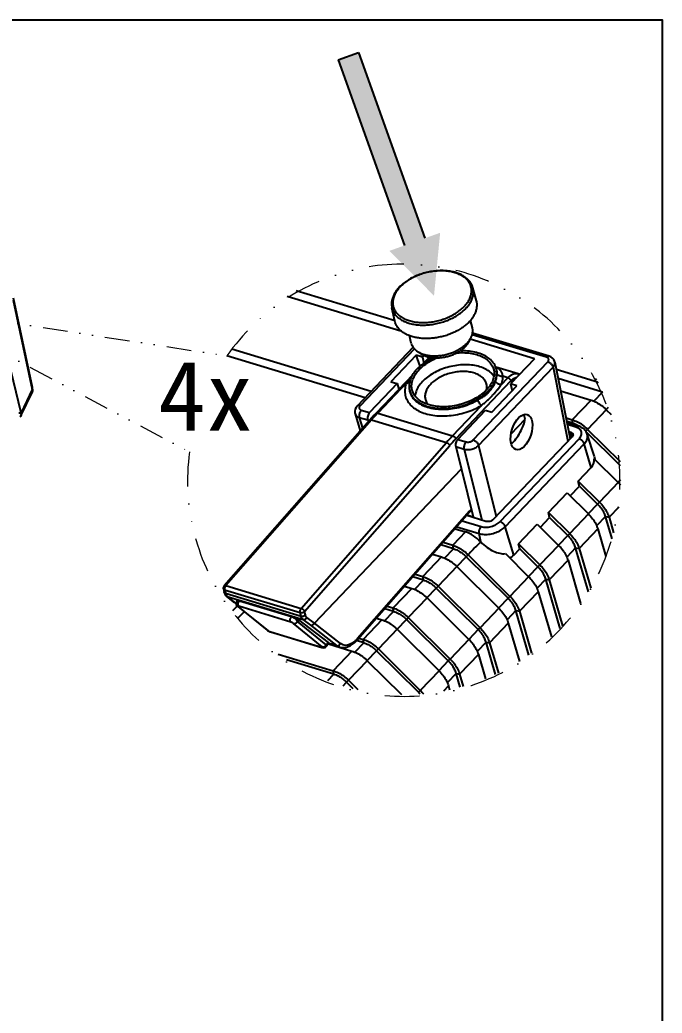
# Model space of a CAD drawing. Header units: millimetres. Extents: x 14276 to 15242, y -9916 to -8542.
# Drawn here: x 15077.1 to 15242.2, y -8797.4 to -8542.1 of the extents above; entities that cross this region are included whole.
import ezdxf

# ---------------------------------------------------------------- set-up
doc = ezdxf.new("R2010")
doc.units = ezdxf.units.MM
doc.linetypes.add('DIVIDE', pattern=[31.75, 12.7, -6.35, 0, -6.35, 0, -6.35])
doc.layers.add('hatch', color=56, linetype='Continuous', lineweight=9)
doc.styles.add('zeng', font='')
doc.styles.get('zeng').set_extended_font_data('SimHei')

# ---------------------------------------------------------------- blocks, each defined once
blk = doc.blocks.new('u9')
blk.add_hatch(color=14).paths.add_polyline_path([(425.903, 628.236), (421.988, 626.838), (404.936, 674.593), (399.714, 672.729), (416.766, 624.973), (412.851, 623.576), (424.323, 612.054)])
blk.add_line((399.714, 672.729), (404.936, 674.593))
at = {"color": 7}
for p, q in [((404.936, 674.593), (421.988, 626.838)), ((399.714, 672.729), (416.766, 624.973))]:
    blk.add_line(p, q, dxfattribs=at)
at = {"color": 7, "linetype": 'Continuous'}
for p, q in [((414.324, 605.596), (388.864, 613.305)), ((435.243, 610.716), (434.319, 614.095)), ((316.161, 610.888), (321.071, 587.946)), ((321.145, 588.424), (316.232, 611.383)), ((386.574, 611.908), (415.825, 603.052)), ((414.289, 605.481), (413.515, 608.898)), ((434.194, 603.78), (433.708, 605.725)), ((318.217, 581.957), (313.65, 600.75)), ((418.477, 599.854), (417.991, 601.797)), ((433.351, 600.305), (433.844, 601.284)), ((450.158, 595.857), (433.631, 600.861)), ((453.248, 596.216), (434.12, 602.008)), ((453.897, 596.476), (434.214, 602.436)), ((408.18, 587.456), (372.349, 598.306)), ((418.984, 598.799), (404.58, 583.677)), ((419.268, 598.443), (405.3, 583.778)), ((420.855, 597.184), (419.96, 597.816)), ((406.635, 585.834), (371.096, 596.595)), ((419.707, 596.751), (413.236, 589.957)), ((421.328, 596.26), (419.707, 596.751)), ((420.738, 593.908), (419.707, 596.751)), ((421.328, 596.26), (421.748, 596.702)), ((421.328, 596.26), (421.717, 594.755)), ((423.157, 596.266), (421.573, 594.603)), ((423.478, 596.21), (422.589, 595.277)), ((434.399, 574.967), (453.56, 595.083)), ((450.158, 595.857), (444.003, 589.395)), ((455.376, 594.947), (459.314, 575.308)), ((435.744, 573.581), (454.904, 593.697)), ((440.267, 593.558), (440.101, 593.888)), ((445.918, 591.985), (440.185, 593.721)), ((454.904, 593.697), (458.717, 574.681)), ((465.447, 590.117), (455.757, 593.051)), ((418.854, 591.748), (409.419, 581.842)), ((413.236, 589.957), (414.857, 589.466)), ((429.912, 575.271), (444.089, 590.155)), ((441.608, 589.188), (443.291, 590.955)), ((443.291, 590.955), (442.039, 591.334)), ((446.31, 591.817), (445.913, 591.986)), ((456.203, 590.826), (467.657, 587.357)), ((465.447, 590.117), (466.043, 590.743)), ((321.071, 587.946), (318.217, 581.957)), ((321.003, 587.163), (321.053, 587.277)), ((321.053, 587.277), (321.182, 587.816)), ((321.182, 587.816), (321.145, 588.424)), ((414.857, 589.466), (407.745, 581.999)), ((417.252, 589.674), (409.85, 581.903)), ((414.857, 589.466), (415.284, 588.001)), ((439.153, 582.11), (445.624, 588.904)), ((445.624, 588.904), (444.003, 589.395)), ((444.003, 589.395), (444.378, 587.595)), ((456.854, 587.579), (464.672, 585.212)), ((465.385, 584.918), (467.673, 587.32)), ((318.155, 581.187), (321.004, 587.164)), ((464.672, 585.212), (459.864, 580.164)), ((405.612, 582.645), (407.745, 581.999)), ((429.114, 576.07), (436.515, 583.841)), ((430.419, 575.134), (437.531, 582.601)), ((437.531, 582.601), (439.153, 582.11)), ((468.6, 582.751), (463.792, 577.703)), ((468.573, 582.777), (469.194, 583.43)), ((468.6, 582.751), (469.812, 581.55)), ((317.644, 581.983), (318.218, 581.953)), ((407.825, 580.101), (370.371, 537.495)), ((408.255, 580.159), (370.801, 537.553)), ((404.041, 581.681), (405.359, 577.295)), ((405.109, 580.78), (407.27, 580.125)), ((405.109, 580.78), (405.953, 577.97)), ((407.27, 580.125), (407.417, 579.636)), ((408.324, 580.661), (407.825, 580.101)), ((408.255, 580.159), (427.521, 574.325)), ((409.85, 581.903), (429.114, 576.07)), ((444.112, 576.522), (447.766, 580.359)), ((458.242, 580.655), (459.864, 580.164)), ((460.017, 579.282), (458.42, 579.765)), ((460.017, 579.282), (459.864, 580.164)), ((461.407, 578.544), (458.488, 579.428)), ((460.758, 578.284), (458.586, 578.942)), ((458.952, 577.116), (459.49, 576.953)), ((459.782, 579.036), (460.017, 579.282)), ((463.29, 577.231), (463.792, 577.703)), ((463.29, 577.231), (472.193, 568.407)), ((463.792, 577.703), (472.122, 569.447)), ((430.419, 575.134), (432.552, 574.488)), ((459.802, 575.819), (439.526, 554.532)), ((441.309, 553.993), (461.585, 575.28)), ((459.49, 576.953), (459.748, 575.807)), ((465.577, 570.685), (463.712, 576.482)), ((390.214, 531.675), (427.521, 574.325)), ((391.037, 530.902), (428.344, 573.552)), ((429.887, 573.277), (432.049, 572.623)), ((429.887, 573.277), (434.375, 555.258)), ((432.049, 572.623), (436.592, 554.382)), ((435.744, 573.581), (440.289, 555.333)), ((442.632, 552.688), (462.907, 573.975)), ((464.733, 567.883), (462.907, 573.975)), ((465.507, 570.141), (471.688, 564.014)), ((393.614, 527.887), (431.33, 567.485)), ((461.408, 564.391), (464.733, 567.883)), ((461.408, 564.391), (466.88, 558.967)), ((461.72, 563.111), (461.408, 564.391)), ((472.288, 564.699), (471.66, 564.041)), ((459.338, 560.61), (461.72, 563.111)), ((461.72, 563.111), (466.378, 558.495)), ((471.688, 564.014), (466.88, 558.967)), ((453.727, 556.328), (458.535, 561.376)), ((458.535, 561.376), (464.008, 555.951)), ((433.443, 556.657), (404.673, 523.93)), ((433.385, 556.319), (433.961, 556.923)), ((433.443, 556.657), (433.906, 557.143)), ((466.378, 558.495), (463.98, 555.977)), ((466.378, 558.495), (466.88, 558.967)), ((471.794, 557.726), (469.313, 555.121)), ((433.392, 556.326), (404.63, 523.608)), ((431.524, 554.201), (436.41, 552.722)), ((437.678, 554.053), (432.715, 555.556)), ((432.857, 555.718), (434.375, 555.258)), ((451.658, 552.547), (454.04, 555.048)), ((453.727, 556.328), (459.2, 550.904)), ((454.04, 555.048), (453.727, 556.328)), ((454.04, 555.048), (458.698, 550.432)), ((464.008, 555.951), (459.2, 550.904)), ((468.406, 555.29), (466.121, 552.891)), ((468.406, 555.29), (469.313, 555.121)), ((470.071, 549.581), (468.406, 555.29)), ((469.313, 555.121), (470.488, 551.092)), ((429.719, 552.148), (432.405, 551.335)), ((430.176, 552.668), (435.887, 550.938)), ((444.824, 545.372), (442.632, 552.688)), ((446.047, 548.265), (450.855, 553.312)), ((450.855, 553.312), (456.327, 547.888)), ((466.441, 552.106), (461.633, 547.058)), ((466.441, 552.106), (468.514, 544.993)), ((432.405, 551.335), (429.143, 547.911)), ((436.327, 548.767), (435.887, 550.938)), ((458.698, 550.432), (456.3, 547.914)), ((458.698, 550.432), (459.2, 550.904)), ((429.296, 547.029), (426.076, 548.004)), ((426.657, 548.664), (429.143, 547.911)), ((426.984, 544.602), (429.296, 547.029)), ((429.296, 547.029), (429.143, 547.911)), ((444.824, 545.372), (446.36, 546.985)), ((446.047, 548.265), (451.52, 542.84)), ((446.36, 546.985), (446.047, 548.265)), ((446.36, 546.985), (451.017, 542.368)), ((456.327, 547.888), (451.52, 542.84)), ((460.726, 547.227), (458.441, 544.828)), ((460.726, 547.227), (461.633, 547.058)), ((464.015, 535.945), (460.726, 547.227)), ((461.633, 547.058), (464.593, 536.904)), ((426.271, 544.896), (421.463, 539.848)), ((423.959, 545.596), (426.271, 544.896)), ((430.172, 542.461), (432.569, 544.978)), ((432.569, 544.978), (433.071, 545.45)), ((432.569, 544.978), (443.337, 534.305)), ((433.071, 545.45), (443.839, 534.777)), ((442.655, 545.764), (448.647, 539.825)), ((458.761, 544.043), (453.953, 538.995)), ((458.761, 544.043), (462.005, 532.912)), ((430.199, 542.435), (425.391, 537.387)), ((430.199, 542.435), (440.967, 531.761)), ((451.017, 542.368), (448.62, 539.851)), ((451.017, 542.368), (451.52, 542.84)), ((421.616, 538.966), (418.864, 539.799)), ((419.304, 536.538), (421.616, 538.966)), ((419.444, 540.459), (421.463, 539.848)), ((421.616, 538.966), (421.463, 539.848)), ((448.647, 539.825), (443.839, 534.777)), ((453.046, 539.164), (450.761, 536.765)), ((453.046, 539.164), (453.953, 538.995)), ((456.724, 526.544), (453.046, 539.164)), ((453.953, 538.995), (457.38, 527.237)), ((370.186, 536.801), (370.366, 535.9)), ((370.515, 536.493), (389.928, 530.615)), ((370.515, 536.493), (370.696, 535.592)), ((370.801, 537.553), (390.214, 531.675)), ((418.591, 536.832), (413.783, 531.785)), ((416.746, 537.391), (418.591, 536.832)), ((422.491, 534.398), (424.889, 536.915)), ((424.889, 536.915), (425.391, 537.387)), ((424.889, 536.915), (435.657, 526.242)), ((425.391, 537.387), (436.159, 526.714)), ((370.366, 535.9), (370.495, 535.473)), ((370.696, 535.592), (390.158, 529.699)), ((372.809, 533.386), (370.987, 534.808)), ((371.172, 534.711), (370.989, 534.806)), ((371.172, 534.711), (390.677, 528.805)), ((371.172, 534.711), (372.99, 533.293)), ((373.662, 533.542), (373.937, 533.814)), ((387.813, 529.63), (374.22, 533.746)), ((374.309, 533.572), (374.423, 533.684)), ((422.519, 534.371), (417.711, 529.324)), ((422.519, 534.371), (433.287, 523.698)), ((443.337, 534.305), (440.939, 531.788)), ((443.337, 534.305), (443.839, 534.777)), ((451.081, 535.979), (446.273, 530.932)), ((451.081, 535.979), (454.474, 524.337)), ((372.644, 531.144), (373.73, 532.284)), ((372.809, 533.386), (372.819, 533.379)), ((372.819, 533.379), (372.99, 533.293)), ((372.819, 533.379), (373.417, 532.934)), ((372.99, 533.293), (373.418, 532.975)), ((373.806, 532.212), (381.41, 526.127)), ((373.99, 532.116), (381.594, 526.03)), ((387.517, 528.163), (374.134, 532.215)), ((387.692, 529.52), (374.309, 533.572)), ((413.936, 530.903), (411.651, 531.594)), ((412.231, 532.255), (413.783, 531.785)), ((413.936, 530.903), (413.783, 531.785)), ((440.967, 531.761), (436.159, 526.714)), ((445.366, 531.1), (443.081, 528.701)), ((445.366, 531.1), (446.273, 530.932)), ((448.7, 519.663), (445.366, 531.1)), ((374.102, 529.335), (375.529, 530.833)), ((387.692, 529.52), (387.801, 529.634)), ((389.206, 528.346), (389.598, 528.759)), ((397.18, 522.901), (389.605, 528.752)), ((390.158, 529.699), (389.928, 530.615)), ((392.643, 527.342), (390.677, 528.805)), ((391.266, 529.987), (391.037, 530.902)), ((393.614, 527.887), (391.636, 529.359)), ((410.911, 528.769), (406.103, 523.721)), ((409.534, 529.186), (410.911, 528.769)), ((411.623, 528.475), (413.936, 530.903)), ((414.811, 526.334), (417.209, 528.852)), ((417.209, 528.852), (417.711, 529.324)), ((417.209, 528.852), (427.977, 518.179)), ((417.711, 529.324), (428.479, 518.651)), ((446.273, 530.932), (449.409, 520.171)), ((381.409, 526.128), (381.541, 526.031)), ((381.41, 526.127), (381.409, 526.128)), ((395.6, 521.79), (388.228, 527.805)), ((396.577, 522.331), (389.206, 528.346)), ((399.335, 522.122), (392.643, 527.342)), ((400.302, 522.643), (393.602, 527.87)), ((414.839, 526.308), (410.031, 521.261)), ((414.839, 526.308), (425.607, 515.635)), ((435.657, 526.242), (433.259, 523.724)), ((435.657, 526.242), (436.159, 526.714)), ((443.4, 527.916), (438.593, 522.868)), ((443.4, 527.916), (446.277, 518.049)), ((382.241, 525.679), (382.395, 525.627)), ((382.308, 525.674), (395.441, 521.697)), ((382.308, 525.674), (382.395, 525.627)), ((382.395, 525.627), (395.528, 521.651)), ((405.019, 524.05), (406.103, 523.721)), ((406.255, 522.839), (406.103, 523.721)), ((433.287, 523.698), (428.479, 518.651)), ((395.441, 521.697), (395.528, 521.651)), ((396.577, 522.331), (397.126, 522.943)), ((396.597, 521.863), (397.365, 522.718)), ((397.198, 522.532), (403.23, 520.706)), ((397.244, 522.583), (400.116, 521.713)), ((397.365, 522.718), (399.335, 522.122)), ((397.365, 522.718), (397.378, 522.64)), ((403.943, 520.412), (406.255, 522.839)), ((406.255, 522.839), (404.417, 523.396)), ((409.529, 520.789), (410.031, 521.261)), ((410.031, 521.261), (420.799, 510.587)), ((437.686, 523.037), (435.4, 520.638)), ((437.686, 523.037), (438.593, 522.868)), ((440.116, 514.698), (437.686, 523.037)), ((438.593, 522.868), (440.87, 515.055)), ((384.226, 519.957), (398.423, 515.658)), ((398.575, 514.776), (386.428, 518.454)), ((403.23, 520.706), (398.423, 515.658)), ((407.131, 518.271), (409.529, 520.789)), ((409.529, 520.789), (420.297, 510.115)), ((427.977, 518.179), (428.479, 518.651)), ((435.72, 519.853), (430.912, 514.805)), ((435.72, 519.853), (437.548, 513.582)), ((407.158, 518.245), (402.351, 513.197)), ((407.158, 518.245), (415.962, 509.519)), ((427.977, 518.179), (425.579, 515.661)), ((396.99, 513.112), (398.575, 514.776)), ((398.575, 514.776), (398.423, 515.658)), ((401.849, 512.725), (402.351, 513.197)), ((402.351, 513.197), (404.767, 510.803)), ((425.607, 515.635), (420.799, 510.587)), ((430.005, 514.974), (427.72, 512.575)), ((430.005, 514.974), (430.912, 514.805)), ((431.046, 511.404), (430.005, 514.974)), ((430.912, 514.805), (431.84, 511.623)), ((400.95, 511.782), (401.849, 512.725)), ((401.849, 512.725), (403.49, 511.098)), ((428.04, 511.79), (426.75, 510.435)), ((428.04, 511.79), (428.342, 510.753)), ((420.297, 510.115), (420.799, 510.587))]:
    blk.add_line(p, q, dxfattribs=at)
for points in [[(455.377, 594.945), (455.298, 595.223), (455.079, 595.646), (454.751, 596.012), (454.322, 596.304), (453.897, 596.476)], [(404.58, 583.677), (404.309, 583.337), (404.081, 582.884), (403.973, 582.417), (403.982, 581.951), (404.042, 581.679)], [(409.419, 581.842), (408.922, 581.315), (408.324, 580.661)], [(370.495, 535.473), (370.774, 535.013), (370.987, 534.808)], [(373.662, 533.542), (373.529, 533.37), (373.444, 533.168), (373.415, 532.952), (373.442, 532.739), (373.515, 532.55), (373.619, 532.395), (373.728, 532.279), (373.807, 532.211)], [(381.541, 526.031), (381.707, 525.929), (381.879, 525.837), (382.058, 525.753), (382.241, 525.679)], [(400.114, 521.714), (401.033, 521.589), (401.953, 521.736), (402.899, 522.148), (403.849, 522.829), (404.63, 523.608)], [(395.528, 521.651), (395.664, 521.615), (395.805, 521.59), (395.938, 521.581), (396.083, 521.591), (396.24, 521.628), (396.402, 521.702), (396.552, 521.816), (396.598, 521.864)]]:
    blk.add_lwpolyline(points, dxfattribs=at)
for centre, radius, start, end in [((422.621, 607.367), 9.966, 135.36832, 136.39175), ((422.324, 607.888), 9.297, 136.39125, 137.4131), ((425.776, 615.334), 8.729, 316.32163, 322.04032), ((427.031, 586.521), 9.732, 136.32251, 141.91318), ((438.844, 590.064), 3.887, 68.08928, 69.64936), ((438.901, 590.208), 3.733, 67.88787, 68.07981), ((438.933, 590.286), 3.649, 66.99317, 67.89051), ((453.076, 540.772), 59.668, 136.74845, 138.69186), ((451.255, 542.466), 57.18, 136.39409, 136.73466), ((457.201, 571.311), 8.479, 54.97169, 59.80381), ((456.305, 570.324), 10.503, 53.53256, 58.15157), ((455.821, 569.669), 11.318, 45.22579, 53.53643), ((469.321, 537.788), 55.518, 136.4049, 138.84296), ((469.499, 537.579), 54.661, 136.40491, 138.84402), ((370.98, 536.96), 0.81, 138.68094, 191.34225), ((371.907, 535.6), 1.155, 215.48322, 220.7124), ((381.739, 526.537), 0.526, 231.29044, 235.29339), ((398.585, 529.281), 8.106, 316.87038, 318.68903)]:
    blk.add_arc(centre, radius, start, end, dxfattribs=at)
for centre, major_axis, ratio, start_param, end_param in [((466.591, 583.5), (-5.425, 6.036), 0.6168894, -0.9676563, -0.7945169), ((408.031, 580.959), (0.363, 1.3), 0.5650063, 0.8156144, 2.4125907), ((445.078, 577.537), (2.41, 4.195), 0.3070683, 3.8892618, 5.6112638), ((445.078, 577.537), (1.271, 4.552), 0.5650063, -0.7551819, -0.3941232), ((430.649, 574.11), (0.418, 1.284), 0.5327871, 0.8389168, 2.4358931), ((459.738, 572.834), (-4.941, 5.006), 0.5951018, -3.1232373, -2.5842595), ((460.027, 571.687), (-5.018, 5.084), 0.5951018, 3.8752301, 4.0079342), ((433.449, 546.178), (-4.491, 4.677), 0.5968302, -1.5901468, -0.8157401), ((439.752, 550.4), (-5.018, 5.084), 0.5951018, 2.8613692, 3.159948), ((374.969, 533.184), (1.31, -0.609), 0.173443, 8.5407853, 9.8755649), ((388.526, 529.079), (1.29, -0.598), 0.1791821, 0.6669887, 2.2370998), ((401.526, 521.701), (7.917, -6.182), 0.0772247, 3.133993, 3.1609581), ((396.1, 523.228), (1.279, -0.584), 0.1775373, 0.2493077, 0.6502541)]:
    blk.add_ellipse(centre, major_axis=major_axis, ratio=ratio, start_param=start_param, end_param=end_param, dxfattribs=at)
blk.add_ellipse((446.81, 577.012), major_axis=(1.463, 4.494), ratio=0.5327871, dxfattribs=at)
for points, start_tangent, end_tangent in [([(434.319, 614.095), (433.979, 614.964), (433.45, 615.775), (432.738, 616.507), (431.854, 617.143), (430.814, 617.669), (429.642, 618.072), (428.364, 618.346), (427.005, 618.485), (425.591, 618.491), (424.149, 618.363), (422.704, 618.105), (421.283, 617.722), (419.912, 617.222), (418.615, 616.612), (417.416, 615.904), (416.34, 615.109), (415.528, 614.369)], (-0.2638082, 0.9645752), (-0.7025218, -0.7116622)), ([(432.658, 609.965), (432.84, 610.207), (433.407, 611.142), (433.78, 612.09), (433.951, 613.032), (433.916, 613.949), (433.675, 614.822), (433.235, 615.634), (432.603, 616.368), (431.793, 617.009), (430.821, 617.544), (429.707, 617.962), (428.473, 618.255), (427.145, 618.416), (425.75, 618.443), (424.316, 618.334), (422.872, 618.093), (421.448, 617.724), (420.073, 617.234), (418.774, 616.633), (417.579, 615.934), (416.511, 615.152), (415.592, 614.3)], (0.6140828, 0.7892416), (-0.6896984, -0.7240967)), ([(415.404, 614.241), (414.677, 613.377), (414.105, 612.479), (413.7, 611.565), (413.468, 610.653), (413.407, 609.76), (413.515, 608.898)], (-0.6896984, -0.7240967), (0.2208385, -0.9753104)), ([(415.479, 614.179), (414.841, 613.399), (414.274, 612.464), (413.901, 611.516), (413.73, 610.574), (413.765, 609.657), (414.006, 608.784), (414.446, 607.972), (415.078, 607.238), (415.888, 606.597), (416.86, 606.062), (416.924, 606.033)], (-0.6766752, -0.7362817), (0.9131513, -0.4076209)), ([(432.516, 608.812), (433.266, 609.708), (433.843, 610.636), (434.236, 611.579), (434.437, 612.518), (434.442, 613.436), (434.319, 614.095)], (0.6896984, 0.7240967), (-0.2635394, 0.9646486)), ([(433.427, 605.394), (434.105, 606.191), (434.646, 607.014), (435.044, 607.852), (435.293, 608.692), (435.388, 609.522), (435.329, 610.33), (435.243, 610.716)], (0.6896984, 0.7240967), (-0.2638174, 0.9645726)), ([(413.515, 608.898), (413.626, 608.501), (414.009, 607.675), (414.577, 606.918), (415.319, 606.244), (416.221, 605.667), (417.268, 605.197), (418.438, 604.843), (419.711, 604.611), (421.063, 604.505), (422.469, 604.528), (423.901, 604.68), (425.335, 604.956), (426.742, 605.353), (428.098, 605.863), (429.375, 606.476), (430.552, 607.181), (431.605, 607.964), (432.516, 608.812)], (0.2207702, -0.9753258), (0.6896984, 0.7240967)), ([(416.924, 606.033), (417.974, 605.644), (419.208, 605.351), (420.536, 605.19), (421.931, 605.163), (423.365, 605.272), (424.808, 605.513), (426.232, 605.882), (427.608, 606.372), (428.906, 606.973), (430.102, 607.672), (431.17, 608.454), (432.089, 609.306)], (0.9131513, -0.4076209), (0.6896984, 0.7240967)), ([(433.427, 605.394), (432.623, 604.636), (431.706, 603.927), (430.687, 603.277), (429.582, 602.696), (428.408, 602.193), (427.18, 601.775), (425.918, 601.447), (424.639, 601.215), (423.362, 601.083), (422.107, 601.051), (420.89, 601.121), (419.73, 601.291), (418.644, 601.56), (417.647, 601.922), (416.755, 602.373), (415.98, 602.906), (415.333, 603.514), (414.824, 604.187), (414.46, 604.916), (414.289, 605.481)], (-0.6896984, -0.7240967), (-0.2209753, 0.9752794)), ([(433.844, 601.284), (433.885, 601.368), (434.172, 602.148), (434.285, 602.921), (434.219, 603.669), (434.194, 603.78)], (0.449676, 0.8931918), (-0.2427284, 0.9700943)), ([(432.424, 599.019), (432.977, 599.688), (433.351, 600.306)], (0.6896984, 0.7240967), (0.4496319, 0.8932139)), ([(432.815, 599.855), (433.429, 600.598), (433.844, 601.284)], (0.6896984, 0.7240967), (0.449676, 0.8931918)), ([(418.477, 599.854), (418.693, 599.258), (419.105, 598.608), (419.679, 598.03), (419.96, 597.816)], (0.2427284, -0.9700943), (0.8169794, -0.5766668)), ([(419.96, 597.816), (420.401, 597.537), (421.256, 597.139), (422.224, 596.846), (423.284, 596.664), (424.413, 596.597), (425.584, 596.646), (426.772, 596.811), (427.951, 597.088), (429.093, 597.471), (430.174, 597.95), (431.168, 598.516), (432.055, 599.156), (432.815, 599.855)], (0.8169794, -0.5766668), (0.6896984, 0.7240967)), ([(420.855, 597.184), (421.252, 596.933), (422.022, 596.575), (422.893, 596.311), (423.847, 596.147), (424.863, 596.087), (425.917, 596.131), (426.986, 596.28), (428.047, 596.529), (429.075, 596.873), (430.048, 597.305), (430.943, 597.814), (431.741, 598.39), (432.424, 599.019)], (0.8169669, -0.5766845), (0.6896984, 0.7240967)), ([(439.963, 594.162), (439.913, 594.257), (439.107, 595.359), (437.963, 596.294), (436.519, 597.031), (434.825, 597.544), (432.939, 597.816), (430.974, 597.839)], (-0.4496662, 0.8931967), (-0.9988463, -0.0480206)), ([(422.284, 595.113), (421.349, 594.454), (419.993, 593.242)], (-0.8402547, -0.5421919), (-0.6896984, -0.7240967)), ([(420.533, 593.079), (421.809, 594.219), (423.337, 595.233), (425.06, 596.082), (425.1, 596.099)], (0.6896984, 0.7240967), (0.9228464, 0.3851682)), ([(424.17, 596.152), (422.971, 595.53), (422.284, 595.113)], (-0.9056565, -0.4240122), (-0.8402547, -0.5421919)), ([(430.072, 597.348), (430.824, 597.403), (432.715, 597.383), (434.495, 597.127), (436.085, 596.645), (437.447, 595.95), (438.521, 595.072), (439.282, 594.033), (439.661, 593.036)], (0.9953201, 0.0966331), (0.2321946, -0.9726693)), ([(453.248, 596.216), (453.459, 596.392), (453.673, 596.482), (453.876, 596.482), (453.897, 596.476)], (0.6896984, 0.7240967), (0.9560266, -0.2932799)), ([(453.56, 595.083), (453.703, 595.27), (453.786, 595.465), (453.803, 595.657), (453.754, 595.836), (453.64, 595.995), (453.468, 596.123), (453.248, 596.216)], (0.689551, 0.7242371), (-0.9570299, 0.2899892)), ([(453.56, 595.083), (453.853, 594.961), (454.143, 594.774), (454.411, 594.537), (454.637, 594.265), (454.805, 593.979), (454.904, 593.697)], (0.9570884, -0.2897961), (0.2188596, -0.9757564)), ([(454.904, 593.697), (455.193, 594.067), (455.358, 594.452), (455.393, 594.834), (455.377, 594.945)], (0.6970639, 0.717009), (-0.1961976, 0.9805644)), ([(419.372, 592.524), (418.95, 591.935), (418.254, 590.579), (418.139, 590.238)], (-0.6158413, -0.7878702), (-0.2929819, -0.956118)), ([(418.705, 587.802), (418.649, 588.049), (418.592, 589.292), (418.896, 590.571), (419.551, 591.849), (420.533, 593.079)], (-0.2537443, 0.9672713), (0.6896984, 0.7240967)), ([(439.726, 591.403), (439.265, 591.961), (438.194, 592.836), (436.836, 593.529), (435.251, 594.008), (433.477, 594.264), (431.592, 594.284), (429.642, 594.068), (427.71, 593.625), (425.847, 592.967), (424.13, 592.121), (422.606, 591.11), (421.335, 589.974)], (-0.5784168, 0.8157414), (-0.6896984, -0.7240967)), ([(437.812, 589.297), (437.785, 589.4), (437.377, 590.299), (436.682, 591.085), (435.729, 591.729), (434.554, 592.204), (433.201, 592.494), (431.723, 592.587), (430.177, 592.479), (428.622, 592.174), (427.118, 591.685), (425.723, 591.03), (424.49, 590.234), (423.466, 589.328)], (-0.2310844, 0.9729337), (-0.6896984, -0.7240967)), ([(439.661, 593.036), (439.695, 592.877), (439.751, 591.634), (439.447, 590.355), (438.793, 589.077), (437.811, 587.847)], (0.2321946, -0.9726693), (-0.6896984, -0.7240967)), ([(438.351, 587.684), (439.394, 588.99), (440.089, 590.347), (440.413, 591.708), (440.353, 593.026), (439.963, 594.162)], (0.6896984, 0.7240967), (-0.4496662, 0.8931967)), ([(440.521, 591.99), (440.47, 592.843), (440.286, 593.517), (440.267, 593.558)], (0.0015171, 0.9999988), (-0.447154, 0.894457)), ([(442.039, 591.334), (441.817, 592.157), (441.431, 592.848), (440.917, 593.337), (440.359, 593.644)], (-0.1709408, 0.9852813), (-0.9204394, 0.3908853)), ([(418.69, 591.434), (418.441, 591.152), (417.99, 590.622), (417.596, 590.131), (417.252, 589.674)], (-0.666621, -0.7453969), (-0.5868706, -0.8096807)), ([(417.252, 589.674), (417.674, 589.727), (418.014, 589.899), (418.141, 590.025)], (0.9998011, -0.0199451), (0.6266431, 0.7793064)), ([(418.139, 590.238), (417.931, 589.218), (417.91, 588.652)], (-0.2929819, -0.956118), (0.0226925, -0.9997425)), ([(421.335, 589.974), (420.356, 588.748), (419.704, 587.474), (419.422, 586.376)], (-0.6896984, -0.7240967), (-0.1365803, -0.990629)), ([(438.484, 587.359), (438.995, 587.962), (439.391, 588.546), (439.7, 589.097), (439.942, 589.606), (440.134, 590.066)], (0.689526, 0.7242609), (0.3674434, 0.9300459)), ([(440.134, 590.066), (440.348, 590.712), (440.477, 591.355), (440.521, 591.99)], (0.3674491, 0.9300436), (0.0016013, 0.9999987)), ([(441.608, 589.188), (441.154, 589.259), (440.725, 589.446), (440.37, 589.726), (440.134, 590.066)], (-0.9998011, 0.0199452), (-0.4227061, 0.9062668)), ([(442.039, 591.334), (441.57, 591.328), (441.127, 591.447), (440.762, 591.677), (440.521, 591.99)], (-0.9888016, -0.1492363), (-0.4422194, 0.8969069)), ([(441.608, 589.188), (441.846, 589.908), (441.99, 590.626), (442.039, 591.334)], (0.3674491, 0.9300436), (0.0016013, 0.9999987)), ([(443.291, 590.955), (443.901, 591.496), (444.531, 591.863), (445.156, 592.042), (445.754, 592.026), (445.913, 591.986)], (0.6897402, 0.7240569), (0.957642, -0.2879616)), ([(443.291, 590.955), (443.546, 590.835), (443.787, 590.642), (443.977, 590.404), (444.089, 590.155)], (0.9570884, -0.2897962), (0.2651095, -0.9642183)), ([(444.089, 590.155), (444.607, 590.615), (445.143, 590.927), (445.578, 591.063)], (0.6897825, 0.7240167), (0.98256, 0.1859457)), ([(321.071, 587.946), (321.101, 587.515), (321.004, 587.164)], (0.2259711, -0.974134), (-0.4294075, -0.9031108)), ([(321.071, 587.946), (321.159, 588.31)], (0.4548094, 0.8905888), (-0.0311426, 0.999515)), ([(321.159, 588.31), (321.158, 588.335), (321.145, 588.424)], (-0.0311426, 0.999515), (-0.2177763, 0.9759987)), ([(417.252, 589.674), (416.87, 588.242), (416.866, 586.845), (417.239, 585.525), (417.978, 584.323), (419.062, 583.274), (420.457, 582.411), (422.122, 581.758), (424.006, 581.336), (426.054, 581.157), (428.203, 581.227), (430.388, 581.544), (432.545, 582.097), (434.609, 582.871), (436.515, 583.841)], (-0.3674491, -0.9300436), (0.8629434, 0.5053006)), ([(417.91, 588.652), (417.991, 587.899), (418.431, 586.668), (419.237, 585.566), (420.381, 584.631), (421.825, 583.895), (423.518, 583.382), (425.405, 583.11), (427.42, 583.089), (429.494, 583.319), (431.557, 583.792), (433.539, 584.492), (435.373, 585.395), (436.995, 586.471), (438.351, 587.684)], (0.0226925, -0.9997425), (0.6896984, 0.7240967)), ([(417.914, 588.466), (417.983, 587.777), (418.412, 586.522), (419.218, 585.399), (420.372, 584.446), (421.834, 583.695), (423.553, 583.175), (425.47, 582.902), (427.517, 582.886), (429.623, 583.128), (431.715, 583.619), (433.72, 584.342), (435.569, 585.272)], (0.0225639, -0.9997454), (0.8629434, 0.5053006)), ([(437.811, 587.847), (436.535, 586.706), (435.007, 585.693), (433.284, 584.843), (431.415, 584.183), (429.477, 583.739), (427.52, 583.522), (425.629, 583.542), (423.849, 583.799), (422.259, 584.28), (420.897, 584.975), (419.822, 585.853), (419.062, 586.893), (418.705, 587.802)], (-0.6896984, -0.7240967), (-0.2537443, 0.9672713)), ([(423.466, 589.328), (422.692, 588.347), (422.196, 587.327), (421.998, 586.31), (422.096, 585.37)], (-0.6896984, -0.7240967), (0.2528373, -0.9675088)), ([(435.569, 585.272), (436.012, 585.532), (436.418, 585.776), (436.804, 586.017), (437.176, 586.263), (437.531, 586.518), (437.867, 586.784), (438.185, 587.063), (438.484, 587.359)], (0.8629507, 0.5052881), (0.6897006, 0.7240947)), ([(437.817, 587.845), (437.893, 588.423), (437.812, 589.297)], (0.2104339, 0.9776081), (-0.2310844, 0.9729337)), ([(439.324, 586.39), (439.921, 587.044), (440.433, 587.65), (440.877, 588.209), (441.266, 588.722), (441.608, 589.188)], (0.6896147, 0.7241765), (0.5868683, 0.8096824)), ([(422.096, 585.37), (422.106, 585.333), (422.514, 584.434), (422.765, 584.096)], (0.2528373, -0.9675088), (0.6430122, -0.7658559)), ([(436.515, 583.841), (436.245, 584.104), (435.976, 584.46), (435.741, 584.866), (435.569, 585.272)], (-0.7850892, 0.6193827), (-0.3241447, 0.9460075)), ([(436.515, 583.841), (436.907, 584.167), (437.274, 584.476), (437.63, 584.783), (437.981, 585.093), (438.327, 585.408), (438.666, 585.729), (438.998, 586.056), (439.324, 586.39)], (0.7701661, 0.6378434), (0.6896996, 0.7240956)), ([(464.672, 585.212), (466.017, 584.657)], (0.9570884, -0.2897962), (0.8875007, -0.4608064)), ([(405.3, 583.778), (405.025, 583.828), (404.787, 583.801), (404.604, 583.7), (404.58, 583.677)], (-0.9570884, 0.2897961), (-0.6867784, -0.7268669)), ([(405.3, 583.778), (405.156, 583.591), (405.074, 583.397), (405.057, 583.205), (405.106, 583.025), (405.219, 582.867), (405.391, 582.738), (405.612, 582.645)], (-0.689551, -0.7242371), (0.9570299, -0.2899892)), ([(405.612, 582.645), (405.419, 582.397), (405.257, 582.093), (405.139, 581.756), (405.073, 581.408), (405.062, 581.075), (405.108, 580.78)], (-0.6896984, -0.7240967), (0.2651034, -0.96422)), ([(466.017, 584.657), (467.355, 583.819), (468.6, 582.751)], (0.8875007, -0.4608064), (0.7102197, -0.7039801)), ([(318.155, 581.187), (318.137, 581.151), (317.886, 580.839)], (-0.4292728, -0.9031749), (-0.7587312, -0.6514038)), ([(318.217, 581.957), (318.25, 581.53), (318.155, 581.187)], (0.236152, -0.9717161), (-0.4292728, -0.9031749)), ([(404.042, 581.679), (404.1, 581.529), (404.326, 581.214), (404.668, 580.961), (405.109, 580.78)], (0.2887617, -0.957401), (0.9600275, -0.2799056)), ([(408.255, 580.159), (408.024, 580.189), (407.854, 580.128), (407.826, 580.1)], (-0.9567211, 0.2910065), (-0.645731, -0.763565)), ([(409.85, 581.903), (409.618, 581.931), (409.442, 581.864), (409.419, 581.842)], (-0.9570884, 0.2897962), (-0.6791711, -0.73398)), ([(459.864, 580.164), (461.209, 579.609), (461.847, 579.246)], (0.9570884, -0.2897962), (0.8497942, -0.5271146)), ([(460.017, 579.282), (461.138, 578.82), (461.466, 578.639)], (0.9570884, -0.2897962), (0.8646512, -0.5023727)), ([(460.758, 578.284), (461.162, 578.545), (461.405, 578.538)], (0.6896984, 0.7240967), (0.9642298, -0.2650677)), ([(461.183, 578.122), (460.758, 578.284)], (-0.9043687, 0.426752), (-0.9570884, 0.2897962)), ([(462.186, 577.045), (461.693, 577.795), (461.183, 578.122)], (-0.264357, 0.9644249), (-0.9043687, 0.426752)), ([(462.491, 578.043), (461.407, 578.544)], (-0.8332048, 0.5529645), (-0.9570884, 0.2897962)), ([(461.585, 575.28), (462.143, 576.157), (462.186, 577.045)], (0.6896984, 0.7240967), (-0.264357, 0.9644249)), ([(463.712, 576.482), (463.266, 577.328), (462.491, 578.043)], (-0.3062761, 0.9519427), (-0.8332048, 0.5529645)), ([(429.114, 576.07), (429.369, 575.951), (429.61, 575.758), (429.8, 575.519), (429.912, 575.271)], (0.9570884, -0.2897962), (0.2651095, -0.9642183)), ([(432.552, 574.488), (432.359, 574.24), (432.198, 573.936), (432.08, 573.598), (432.013, 573.251), (432.003, 572.918), (432.049, 572.623)], (-0.6896984, -0.7240968), (0.2651033, -0.96422)), ([(432.552, 574.488), (432.811, 574.436), (433.096, 574.426), (433.392, 574.46), (433.685, 574.536), (433.96, 574.65), (434.202, 574.796), (434.399, 574.967)], (0.9571458, -0.2896065), (0.6898483, 0.723954)), ([(434.399, 574.967), (434.692, 574.845), (434.983, 574.658), (435.251, 574.421), (435.477, 574.149), (435.645, 573.863), (435.744, 573.581)], (0.9570884, -0.2897962), (0.2188597, -0.9757563)), ([(459.49, 576.953), (459.845, 576.766), (460.028, 576.485), (460.035, 576.458)], (0.9570884, -0.2897962), (0.2056982, -0.9786155)), ([(460.013, 576.153), (459.802, 575.819)], (-0.3132678, -0.9496648), (-0.6896984, -0.7240967)), ([(460.035, 576.458), (460.013, 576.153)], (0.2056982, -0.9786155), (-0.3132678, -0.9496648)), ([(461.585, 575.28), (462.14, 574.992), (462.622, 574.517), (462.907, 573.975)], (0.9570884, -0.2897962), (0.2870722, -0.9579089)), ([(462.907, 573.975), (463.581, 574.943), (463.802, 575.932), (463.71, 576.481)], (0.6896984, 0.7240967), (-0.3042317, 0.9525981)), ([(427.521, 574.325), (427.779, 574.208), (428.025, 574.021), (428.223, 573.791), (428.344, 573.552)], (0.9574537, -0.2885869), (0.3107462, -0.9504929)), ([(432.049, 572.623), (432.569, 572.512), (433.14, 572.49), (433.733, 572.556), (434.318, 572.708), (434.866, 572.937), (435.349, 573.234), (435.744, 573.581)], (0.9541047, -0.2994731), (0.6823198, 0.7310538)), ([(433.451, 556.446), (433.443, 556.657)], (0.2348064, 0.9720422), (-0.2417133, 0.9703477)), ([(468.406, 555.29), (467.962, 556.379), (467.271, 557.471), (466.378, 558.495)], (-0.2798342, 0.9600483), (-0.7102197, 0.7039801)), ([(466.88, 558.967), (467.952, 557.738), (468.781, 556.428), (469.314, 555.121)], (0.7102197, -0.7039801), (0.2798342, -0.9600483)), ([(433.391, 556.326), (433.451, 556.446)], (0.6479147, 0.7617129), (0.2348064, 0.9720422)), ([(439.526, 554.532), (439.149, 554.248), (438.666, 554.058), (438.15, 553.989), (437.678, 554.053)], (-0.6896984, -0.7240967), (-0.9570884, 0.2897962)), ([(464.008, 555.951), (465.079, 554.723), (465.908, 553.413)], (0.7102197, -0.7039801), (0.4618304, -0.8869683)), ([(436.41, 552.722), (436.07, 552.201), (435.88, 551.553), (435.887, 550.938)], (-0.6896984, -0.7240967), (0.1985145, -0.9800979)), ([(435.887, 550.938), (437.242, 550.714), (438.739, 550.799), (440.231, 551.186), (441.572, 551.837), (442.632, 552.688)], (0.9570884, -0.2897962), (0.6896984, 0.7240967)), ([(436.41, 552.722), (437.65, 552.553), (439.031, 552.735), (440.321, 553.246), (441.309, 553.993)], (0.9570884, -0.2897962), (0.6896984, 0.7240967)), ([(441.309, 553.993), (441.865, 553.705), (442.346, 553.23), (442.632, 552.688)], (0.9570884, -0.2897962), (0.2870722, -0.9579089)), ([(465.908, 553.413), (466.442, 552.106)], (0.4618304, -0.8869683), (0.2798342, -0.9600483)), ([(460.726, 547.227), (460.282, 548.316), (459.591, 549.408), (458.698, 550.432)], (-0.2798342, 0.9600483), (-0.7102197, 0.7039801)), ([(459.2, 550.904), (460.271, 549.675), (461.101, 548.365), (461.634, 547.058)], (0.7102197, -0.7039801), (0.2798342, -0.9600483)), ([(429.143, 547.911), (430.488, 547.356), (431.827, 546.518), (433.071, 545.45)], (0.9570884, -0.2897962), (0.7102197, -0.7039801)), ([(429.296, 547.029), (430.417, 546.567), (431.532, 545.868), (432.569, 544.978)], (0.9570884, -0.2897962), (0.7102197, -0.7039801)), ([(436.327, 548.767), (435.209, 547.695), (434.14, 546.572), (433.071, 545.45)], (-0.6896984, -0.7240967), (-0.6896984, -0.7240967)), ([(436.327, 548.767), (437.977, 547.328), (439.644, 546.359), (441.231, 545.841), (442.655, 545.764)], (0.6888756, -0.7248796), (0.9942492, 0.1070909)), ([(456.327, 547.888), (457.399, 546.659), (458.228, 545.349)], (0.7102197, -0.7039801), (0.4618304, -0.8869683)), ([(426.271, 544.896), (427.616, 544.341)], (0.9570884, -0.2897962), (0.8875007, -0.4608064)), ([(427.616, 544.341), (428.954, 543.502), (430.199, 542.435)], (0.8875007, -0.4608064), (0.7102197, -0.7039801)), ([(458.228, 545.349), (458.762, 544.042)], (0.4618304, -0.8869683), (0.2798342, -0.9600483)), ([(453.046, 539.164), (452.601, 540.253), (451.91, 541.345), (451.017, 542.368)], (-0.2798342, 0.9600483), (-0.7102197, 0.7039801)), ([(451.52, 542.84), (452.591, 541.612), (453.42, 540.302), (453.954, 538.995)], (0.7102197, -0.7039801), (0.2798342, -0.9600483)), ([(421.463, 539.848), (422.808, 539.293), (424.146, 538.455), (425.391, 537.387)], (0.9570884, -0.2897962), (0.7102197, -0.7039801)), ([(421.616, 538.966), (422.737, 538.503), (423.852, 537.805), (424.889, 536.915)], (0.9570884, -0.2897962), (0.7102197, -0.7039801)), ([(448.647, 539.825), (449.719, 538.596), (450.548, 537.286)], (0.7102197, -0.7039801), (0.4618304, -0.8869683)), ([(370.515, 536.493), (370.339, 536.58), (370.222, 536.705), (370.186, 536.801)], (-0.9506329, 0.3103177), (-0.2007838, 0.9796356)), ([(370.801, 537.553), (370.615, 537.585), (370.461, 537.559), (370.372, 537.495)], (-0.9567211, 0.2910065), (-0.667481, -0.7446268)), ([(370.801, 537.553), (370.676, 537.375), (370.578, 537.161), (370.515, 536.929), (370.494, 536.699), (370.515, 536.493)], (-0.659315, -0.7518668), (0.2201909, -0.9754568)), ([(418.591, 536.832), (419.936, 536.278)], (0.9570884, -0.2897962), (0.8875007, -0.4608064)), ([(419.936, 536.278), (421.274, 535.439), (422.519, 534.371)], (0.8875007, -0.4608064), (0.7102197, -0.7039801)), ([(450.548, 537.286), (451.081, 535.979)], (0.4618304, -0.8869683), (0.2798342, -0.9600483)), ([(370.696, 535.592), (370.482, 535.709), (370.371, 535.879), (370.366, 535.9)], (-0.950633, 0.3103176), (-0.1890959, 0.9819586)), ([(370.696, 535.592), (370.805, 535.226), (370.966, 534.929)], (0.2038357, -0.9790051), (0.5811049, -0.8138287)), ([(371.031, 534.846), (371.172, 534.711)], (0.6528998, -0.7574443), (0.7905486, -0.6123993)), ([(374.309, 533.572), (374.112, 533.62), (373.937, 533.635), (373.792, 533.615), (373.683, 533.56), (373.662, 533.542)], (-0.9543811, 0.2985913), (-0.7073376, -0.7068758)), ([(445.366, 531.1), (444.921, 532.19), (444.23, 533.281), (443.337, 534.305)], (-0.2798342, 0.9600483), (-0.7102197, 0.7039801)), ([(443.839, 534.777), (444.911, 533.549), (445.74, 532.239), (446.274, 530.931)], (0.7102197, -0.7039801), (0.2798342, -0.9600483)), ([(373.99, 532.116), (373.833, 532.192), (373.807, 532.211)], (-0.9577479, 0.2876091), (-0.7817031, 0.6236507)), ([(374.134, 532.215), (374.057, 532.236), (373.993, 532.248), (373.944, 532.249), (373.914, 532.241), (373.903, 532.223), (373.912, 532.195), (373.942, 532.159), (373.99, 532.116)], (-0.9571031, 0.2897476), (0.7807192, -0.6248821)), ([(374.134, 532.215), (374.05, 532.317), (373.995, 532.463), (373.971, 532.642), (373.981, 532.842), (374.023, 533.048), (374.096, 533.248), (374.194, 533.427), (374.309, 533.572)], (-0.7778146, 0.6284938), (0.6999197, 0.7142215)), ([(389.928, 530.615), (389.907, 530.821), (389.928, 531.051), (389.991, 531.283), (390.089, 531.497), (390.214, 531.675)], (-0.2201909, 0.9754568), (0.659315, 0.7518668)), ([(390.214, 531.675), (390.417, 531.589), (390.62, 531.455), (390.803, 531.283), (390.946, 531.093), (391.037, 530.902)], (0.9574537, -0.2885869), (0.3107462, -0.9504929)), ([(413.783, 531.785), (415.128, 531.23), (416.466, 530.392), (417.711, 529.324)], (0.9570884, -0.2897962), (0.7102197, -0.7039801)), ([(440.967, 531.761), (442.039, 530.533), (442.868, 529.223)], (0.7102197, -0.7039801), (0.4618304, -0.8869683)), ([(387.517, 528.163), (387.433, 528.265), (387.377, 528.411), (387.354, 528.59), (387.363, 528.789), (387.406, 528.996), (387.479, 529.196), (387.576, 529.374), (387.692, 529.52)], (-0.7778144, 0.6284941), (0.6999193, 0.7142219)), ([(389.206, 528.346), (389.1, 528.521), (388.956, 528.702), (388.779, 528.881), (388.578, 529.05), (388.36, 529.204), (388.134, 529.336), (387.909, 529.442), (387.692, 529.52)], (-0.4456696, 0.8951975), (-0.959699, 0.2810299)), ([(389.928, 530.615), (390.146, 530.582), (390.391, 530.598), (390.639, 530.661), (390.86, 530.766), (391.037, 530.902)], (0.9632456, -0.2686223), (0.7054757, 0.7087342)), ([(390.158, 529.699), (390.439, 529.666), (390.749, 529.709), (391.039, 529.822), (391.266, 529.987)], (0.9632456, -0.2686223), (0.7054757, 0.7087342)), ([(390.677, 528.805), (390.457, 529.027), (390.282, 529.329), (390.158, 529.699)], (-0.8002429, 0.599676), (-0.2363429, 0.9716697)), ([(390.677, 528.805), (390.948, 528.789), (391.226, 528.888), (391.468, 529.089), (391.636, 529.359)], (0.9586572, -0.2845635), (0.3845316, 0.9231118)), ([(391.636, 529.359), (391.48, 529.515), (391.355, 529.727), (391.266, 529.987)], (-0.8020839, 0.5972114), (-0.2431978, 0.9699767)), ([(410.911, 528.769), (412.256, 528.214)], (0.9570884, -0.2897962), (0.8875007, -0.4608064)), ([(413.936, 530.903), (415.056, 530.44), (416.171, 529.742), (417.209, 528.852)], (0.9570884, -0.2897962), (0.7102197, -0.7039801)), ([(442.868, 529.223), (443.401, 527.916)], (0.4618304, -0.8869683), (0.2798342, -0.9600483)), ([(381.594, 526.03), (381.439, 526.105)], (-0.9577479, 0.2876091), (-0.8220833, 0.5693672)), ([(381.594, 526.03), (381.658, 525.983), (381.737, 525.933), (381.827, 525.881), (381.924, 525.831), (382.024, 525.783), (382.124, 525.74), (382.22, 525.703), (382.308, 525.674)], (0.780783, -0.6248023), (0.9570718, -0.2898509)), ([(388.228, 527.805), (388.164, 527.852), (388.086, 527.903), (387.997, 527.955), (387.9, 528.006), (387.8, 528.054), (387.701, 528.097), (387.605, 528.134), (387.517, 528.163)], (-0.7748188, 0.6321833), (-0.9570709, 0.289854)), ([(388.228, 527.805), (388.409, 527.778), (388.6, 527.804), (388.788, 527.881), (388.959, 528.002), (389.101, 528.161), (389.206, 528.346)], (0.9564313, -0.2919575), (0.3921235, 0.9199126)), ([(393.602, 527.87), (393.431, 527.608), (393.189, 527.416), (392.913, 527.323), (392.643, 527.342)], (-0.4052452, -0.914208), (-0.9570884, 0.2897962)), ([(412.256, 528.214), (413.594, 527.376), (414.839, 526.308)], (0.8875007, -0.4608064), (0.7102197, -0.7039801)), ([(437.686, 523.037), (437.241, 524.126), (436.55, 525.218), (435.657, 526.242)], (-0.2798342, 0.9600483), (-0.7102197, 0.7039801)), ([(436.159, 526.714), (437.231, 525.485), (438.06, 524.175), (438.593, 522.868)], (0.7102197, -0.7039801), (0.2798342, -0.9600483)), ([(404.5, 523.74), (403.922, 523.188), (403.144, 522.636), (402.366, 522.298), (401.616, 522.186), (400.92, 522.303), (400.302, 522.643)], (-0.6838004, -0.7296691), (-0.7885537, 0.6149659)), ([(404.629, 523.608), (404.686, 523.724), (404.673, 523.93)], (0.6451316, 0.7640715), (-0.2651619, 0.9642039)), ([(406.103, 523.721), (407.448, 523.167), (408.786, 522.328), (410.031, 521.261)], (0.9570884, -0.2897962), (0.7102197, -0.7039801)), ([(433.287, 523.698), (434.358, 522.47), (435.188, 521.16)], (0.7102197, -0.7039801), (0.4618304, -0.8869683)), ([(395.441, 521.697), (395.519, 521.677)], (0.9571024, -0.28975), (0.9739874, -0.2266021)), ([(395.519, 521.677), (395.584, 521.665)], (0.9739874, -0.2266021), (0.9932007, -0.1164144)), ([(395.584, 521.665), (395.634, 521.662), (395.666, 521.67), (395.679, 521.687), (395.672, 521.714), (395.645, 521.748), (395.6, 521.79)], (0.9932007, -0.1164144), (-0.7747514, 0.632266)), ([(395.6, 521.79), (395.781, 521.763), (395.972, 521.789), (396.159, 521.865), (396.33, 521.987), (396.473, 522.146), (396.577, 522.331)], (0.9564313, -0.2919576), (0.3921234, 0.9199126)), ([(396.598, 521.864), (396.635, 521.918), (396.661, 522.033), (396.642, 522.173), (396.577, 522.331)], (0.666381, 0.7456114), (-0.4633438, 0.8861786)), ([(397.377, 522.641), (397.376, 522.638), (397.282, 522.625)], (-0.4361349, -0.8998813), (-0.9909701, 0.134083)), ([(399.335, 522.122), (399.607, 522.1), (399.886, 522.191), (400.13, 522.382), (400.302, 522.643)], (0.9555369, -0.2948716), (0.4053964, 0.914141)), ([(400.114, 521.714), (400.024, 521.743), (399.335, 522.122)], (-0.9571595, 0.2895613), (-0.7892404, 0.6140843)), ([(406.255, 522.839), (407.376, 522.377), (408.491, 521.678), (409.529, 520.789)], (0.9570884, -0.2897962), (0.7102197, -0.7039801)), ([(435.188, 521.16), (435.721, 519.853)], (0.4618304, -0.8869683), (0.2798342, -0.9600483)), ([(403.23, 520.706), (404.575, 520.151)], (0.9570884, -0.2897962), (0.8875007, -0.4608064)), ([(404.575, 520.151), (405.914, 519.313), (407.158, 518.245)], (0.8875007, -0.4608064), (0.7102197, -0.7039801)), ([(428.479, 518.651), (429.551, 517.422), (430.38, 516.112), (430.913, 514.805)], (0.7102197, -0.7039801), (0.2798342, -0.9600483)), ([(430.005, 514.974), (429.561, 516.063), (428.87, 517.155), (427.977, 518.179)], (-0.2798342, 0.9600483), (-0.7102197, 0.7039801)), ([(398.423, 515.658), (399.768, 515.103), (401.106, 514.265), (402.351, 513.197)], (0.9570884, -0.2897962), (0.7102197, -0.7039801)), ([(398.575, 514.776), (399.696, 514.314), (400.811, 513.615), (401.849, 512.725)], (0.9570884, -0.2897962), (0.7102197, -0.7039801)), ([(425.607, 515.635), (426.678, 514.406), (427.507, 513.096)], (0.7102197, -0.7039801), (0.4618304, -0.8869683)), ([(427.507, 513.096), (428.041, 511.789)], (0.4618304, -0.8869683), (0.2798342, -0.9600483))]:
    blk.add_spline(points, degree=3, dxfattribs=dict(at, start_tangent=start_tangent, end_tangent=end_tangent))
for points in [[(471.688, 564.014), (471.887, 563.817), (472.079, 563.613), (472.262, 563.401)], [(420.725, 509.662), (420.587, 509.818), (420.444, 509.969), (420.297, 510.115)], [(420.799, 510.587), (421.073, 510.316), (421.334, 510.03), (421.578, 509.731)]]:
    blk.add_open_spline(points, degree=3, dxfattribs=at)
at = {"layer": 'Defpoints', "color": 2}
blk.add_lwpolyline([(0, 682.96), (482.95, 682.96), (482.95, 0), (0, 0)], close=True, dxfattribs=at)
at = {"layer": 'hatch', "color": 4, "linetype": 'DIVIDE', "ltscale": 0.5}
for q in [(361.462, 571.897), (371.096, 596.595)]:
    blk.add_line((292.094, 608.812), q, dxfattribs=at)
at = {"layer": 'hatch', "color": 4, "linetype": 'DIVIDE', "ltscale": 0.7}
blk.add_arc((416.543, 564.639), 55.557, 172.493, 144.887, dxfattribs=at)
at = {"color": 6, "style": 'zeng'}
blk.add_text('4x', height=18, dxfattribs=at).set_placement((353.425, 577.344))

msp = doc.modelspace()

# ---------------------------------------------------------------- block references
msp.add_blockref('u9', (14759.21, -9225.04))

doc.saveas('drawing.dxf')
